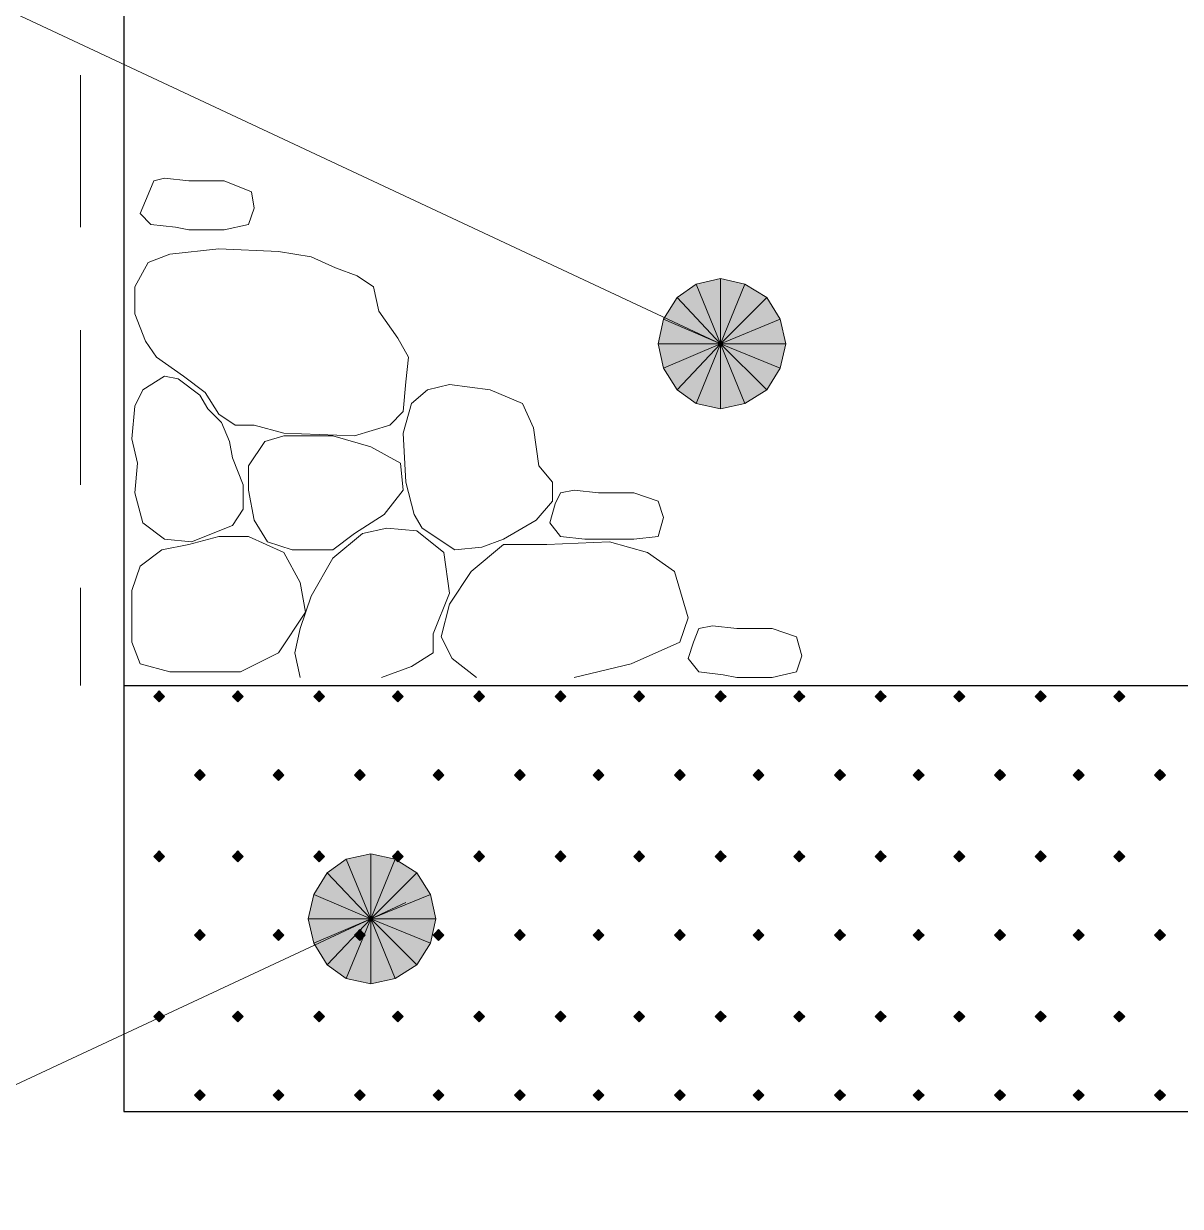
# Model space of a CAD drawing. Header units: millimetres. Extents: x 0 to 420, y 0 to 297.
# Drawn here: x 154.43 to 163.46, y 211.62 to 220.85 of the extents above; entities that cross this region are included whole.
import ezdxf

# ---------------------------------------------------------------- set-up
doc = ezdxf.new("R2010")
doc.units = ezdxf.units.MM

msp = doc.modelspace()

# ---------------------------------------------------------------- hatches: boundary and pattern name
for points in [[(159.6813, 218.821), (159.5332, 218.7152), (159.8718, 218.3553), (159.6813, 218.821)], [(155.4903, 215.646), (155.4692, 215.6248), (155.448, 215.6037), (155.4692, 215.5825), (155.4903, 215.5613), (155.5115, 215.5825), (155.5327, 215.6037), (155.5115, 215.6248), (155.4903, 215.646)], [(156.1042, 215.646), (156.083, 215.6248), (156.0618, 215.6037), (156.083, 215.5825), (156.1042, 215.5613), (156.1253, 215.5825), (156.1465, 215.6037), (156.1253, 215.6248), (156.1042, 215.646)], [(156.7392, 215.646), (156.718, 215.6248), (156.6968, 215.6037), (156.718, 215.5825), (156.7392, 215.5613), (156.7603, 215.5825), (156.7815, 215.6037), (156.7603, 215.6248), (156.7392, 215.646)], [(157.353, 215.646), (157.3318, 215.6248), (157.3107, 215.6037), (157.3318, 215.5825), (157.353, 215.5613), (157.3742, 215.5825), (157.3953, 215.6037), (157.3742, 215.6248), (157.353, 215.646)], [(157.988, 215.646), (157.9668, 215.6248), (157.9457, 215.6037), (157.9668, 215.5825), (157.988, 215.5613), (158.0092, 215.5825), (158.0303, 215.6037), (158.0092, 215.6248), (157.988, 215.646)], [(158.623, 215.646), (158.6018, 215.6248), (158.5807, 215.6037), (158.6018, 215.5825), (158.623, 215.5613), (158.6442, 215.5825), (158.6653, 215.6037), (158.6442, 215.6248), (158.623, 215.646)], [(159.2368, 215.646), (159.2157, 215.6248), (159.1945, 215.6037), (159.2157, 215.5825), (159.2368, 215.5613), (159.258, 215.5825), (159.2792, 215.6037), (159.258, 215.6248), (159.2368, 215.646)], [(159.8718, 215.646), (159.8507, 215.6248), (159.8295, 215.6037), (159.8507, 215.5825), (159.8718, 215.5613), (159.893, 215.5825), (159.9142, 215.6037), (159.893, 215.6248), (159.8718, 215.646)], [(160.4857, 215.646), (160.4645, 215.6248), (160.4433, 215.6037), (160.4645, 215.5825), (160.4857, 215.5613), (160.5068, 215.5825), (160.528, 215.6037), (160.5068, 215.6248), (160.4857, 215.646)], [(161.1207, 215.646), (161.0995, 215.6248), (161.0783, 215.6037), (161.0995, 215.5825), (161.1207, 215.5613), (161.1418, 215.5825), (161.163, 215.6037), (161.1418, 215.6248), (161.1207, 215.646)], [(161.7345, 215.646), (161.7133, 215.6248), (161.6922, 215.6037), (161.7133, 215.5825), (161.7345, 215.5613), (161.7557, 215.5825), (161.7768, 215.6037), (161.7557, 215.6248), (161.7345, 215.646)], [(162.3695, 215.646), (162.3483, 215.6248), (162.3272, 215.6037), (162.3483, 215.5825), (162.3695, 215.5613), (162.3907, 215.5825), (162.4118, 215.6037), (162.3907, 215.6248), (162.3695, 215.646)], [(162.9833, 215.646), (162.9622, 215.6248), (162.941, 215.6037), (162.9622, 215.5825), (162.9833, 215.5613), (163.0045, 215.5825), (163.0257, 215.6037), (163.0045, 215.6248), (162.9833, 215.646)], [(155.8078, 215.0322), (155.7867, 215.011), (155.7655, 214.9898), (155.7867, 214.9687), (155.8078, 214.9475), (155.829, 214.9687), (155.8502, 214.9898), (155.829, 215.011), (155.8078, 215.0322)], [(156.4217, 215.0322), (156.4005, 215.011), (156.3793, 214.9898), (156.4005, 214.9687), (156.4217, 214.9475), (156.4428, 214.9687), (156.464, 214.9898), (156.4428, 215.011), (156.4217, 215.0322)], [(157.0567, 215.0322), (157.0355, 215.011), (157.0143, 214.9898), (157.0355, 214.9687), (157.0567, 214.9475), (157.0778, 214.9687), (157.099, 214.9898), (157.0778, 215.011), (157.0567, 215.0322)], [(157.6705, 215.0322), (157.6493, 215.011), (157.6282, 214.9898), (157.6493, 214.9687), (157.6705, 214.9475), (157.6917, 214.9687), (157.7128, 214.9898), (157.6917, 215.011), (157.6705, 215.0322)], [(158.3055, 215.0322), (158.2843, 215.011), (158.2632, 214.9898), (158.2843, 214.9687), (158.3055, 214.9475), (158.3267, 214.9687), (158.3478, 214.9898), (158.3267, 215.011), (158.3055, 215.0322)], [(158.9193, 215.0322), (158.8982, 215.011), (158.877, 214.9898), (158.8982, 214.9687), (158.9193, 214.9475), (158.9405, 214.9687), (158.9617, 214.9898), (158.9405, 215.011), (158.9193, 215.0322)], [(159.5543, 215.0322), (159.5332, 215.011), (159.512, 214.9898), (159.5332, 214.9687), (159.5543, 214.9475), (159.5755, 214.9687), (159.5967, 214.9898), (159.5755, 215.011), (159.5543, 215.0322)], [(160.1682, 215.0322), (160.147, 215.011), (160.1258, 214.9898), (160.147, 214.9687), (160.1682, 214.9475), (160.1893, 214.9687), (160.2105, 214.9898), (160.1893, 215.011), (160.1682, 215.0322)], [(160.8032, 215.0322), (160.782, 215.011), (160.7608, 214.9898), (160.782, 214.9687), (160.8032, 214.9475), (160.8243, 214.9687), (160.8455, 214.9898), (160.8243, 215.011), (160.8032, 215.0322)], [(161.417, 215.0322), (161.3958, 215.011), (161.3747, 214.9898), (161.3958, 214.9687), (161.417, 214.9475), (161.4382, 214.9687), (161.4593, 214.9898), (161.4382, 215.011), (161.417, 215.0322)], [(162.052, 215.0322), (162.0308, 215.011), (162.0097, 214.9898), (162.0308, 214.9687), (162.052, 214.9475), (162.0732, 214.9687), (162.0943, 214.9898), (162.0732, 215.011), (162.052, 215.0322)], [(162.6658, 215.0322), (162.6447, 215.011), (162.6235, 214.9898), (162.6447, 214.9687), (162.6658, 214.9475), (162.687, 214.9687), (162.7082, 214.9898), (162.687, 215.011), (162.6658, 215.0322)], [(163.3008, 215.0322), (163.2797, 215.011), (163.2585, 214.9898), (163.2797, 214.9687), (163.3008, 214.9475), (163.322, 214.9687), (163.3432, 214.9898), (163.322, 215.011), (163.3008, 215.0322)], [(155.4903, 214.3972), (155.4692, 214.376), (155.448, 214.3548), (155.4692, 214.3337), (155.4903, 214.3125), (155.5115, 214.3337), (155.5327, 214.3548), (155.5115, 214.376), (155.4903, 214.3972)], [(156.1042, 214.3972), (156.083, 214.376), (156.0618, 214.3548), (156.083, 214.3337), (156.1042, 214.3125), (156.1253, 214.3337), (156.1465, 214.3548), (156.1253, 214.376), (156.1042, 214.3972)], [(156.7392, 214.3972), (156.718, 214.376), (156.6968, 214.3548), (156.718, 214.3337), (156.7392, 214.3125), (156.7603, 214.3337), (156.7815, 214.3548), (156.7603, 214.376), (156.7392, 214.3972)], [(157.353, 214.3972), (157.3318, 214.376), (157.3107, 214.3548), (157.3318, 214.3337), (157.353, 214.3125), (157.3742, 214.3337), (157.3953, 214.3548), (157.3742, 214.376), (157.353, 214.3972)], [(157.988, 214.3972), (157.9668, 214.376), (157.9457, 214.3548), (157.9668, 214.3337), (157.988, 214.3125), (158.0092, 214.3337), (158.0303, 214.3548), (158.0092, 214.376), (157.988, 214.3972)], [(158.623, 214.3972), (158.6018, 214.376), (158.5807, 214.3548), (158.6018, 214.3337), (158.623, 214.3125), (158.6442, 214.3337), (158.6653, 214.3548), (158.6442, 214.376), (158.623, 214.3972)], [(159.2368, 214.3972), (159.2157, 214.376), (159.1945, 214.3548), (159.2157, 214.3337), (159.2368, 214.3125), (159.258, 214.3337), (159.2792, 214.3548), (159.258, 214.376), (159.2368, 214.3972)], [(159.8718, 214.3972), (159.8507, 214.376), (159.8295, 214.3548), (159.8507, 214.3337), (159.8718, 214.3125), (159.893, 214.3337), (159.9142, 214.3548), (159.893, 214.376), (159.8718, 214.3972)], [(160.4857, 214.3972), (160.4645, 214.376), (160.4433, 214.3548), (160.4645, 214.3337), (160.4857, 214.3125), (160.5068, 214.3337), (160.528, 214.3548), (160.5068, 214.376), (160.4857, 214.3972)], [(161.1207, 214.3972), (161.0995, 214.376), (161.0783, 214.3548), (161.0995, 214.3337), (161.1207, 214.3125), (161.1418, 214.3337), (161.163, 214.3548), (161.1418, 214.376), (161.1207, 214.3972)], [(161.7345, 214.3972), (161.7133, 214.376), (161.6922, 214.3548), (161.7133, 214.3337), (161.7345, 214.3125), (161.7557, 214.3337), (161.7768, 214.3548), (161.7557, 214.376), (161.7345, 214.3972)], [(162.3695, 214.3972), (162.3483, 214.376), (162.3272, 214.3548), (162.3483, 214.3337), (162.3695, 214.3125), (162.3907, 214.3337), (162.4118, 214.3548), (162.3907, 214.376), (162.3695, 214.3972)], [(162.9833, 214.3972), (162.9622, 214.376), (162.941, 214.3548), (162.9622, 214.3337), (162.9833, 214.3125), (163.0045, 214.3337), (163.0257, 214.3548), (163.0045, 214.376), (162.9833, 214.3972)], [(156.9508, 214.3337), (156.8027, 214.2278), (157.1413, 213.868), (156.9508, 214.3337)], [(155.8078, 213.7833), (155.7867, 213.7622), (155.7655, 213.741), (155.7867, 213.7198), (155.8078, 213.6987), (155.829, 213.7198), (155.8502, 213.741), (155.829, 213.7622), (155.8078, 213.7833)], [(156.4217, 213.7833), (156.4005, 213.7622), (156.3793, 213.741), (156.4005, 213.7198), (156.4217, 213.6987), (156.4428, 213.7198), (156.464, 213.741), (156.4428, 213.7622), (156.4217, 213.7833)], [(157.0567, 213.7833), (157.0355, 213.7622), (157.0143, 213.741), (157.0355, 213.7198), (157.0567, 213.6987), (157.0778, 213.7198), (157.099, 213.741), (157.0778, 213.7622), (157.0567, 213.7833)], [(157.6705, 213.7833), (157.6493, 213.7622), (157.6282, 213.741), (157.6493, 213.7198), (157.6705, 213.6987), (157.6917, 213.7198), (157.7128, 213.741), (157.6917, 213.7622), (157.6705, 213.7833)], [(158.3055, 213.7833), (158.2843, 213.7622), (158.2632, 213.741), (158.2843, 213.7198), (158.3055, 213.6987), (158.3267, 213.7198), (158.3478, 213.741), (158.3267, 213.7622), (158.3055, 213.7833)], [(158.9193, 213.7833), (158.8982, 213.7622), (158.877, 213.741), (158.8982, 213.7198), (158.9193, 213.6987), (158.9405, 213.7198), (158.9617, 213.741), (158.9405, 213.7622), (158.9193, 213.7833)], [(159.5543, 213.7833), (159.5332, 213.7622), (159.512, 213.741), (159.5332, 213.7198), (159.5543, 213.6987), (159.5755, 213.7198), (159.5967, 213.741), (159.5755, 213.7622), (159.5543, 213.7833)], [(160.1682, 213.7833), (160.147, 213.7622), (160.1258, 213.741), (160.147, 213.7198), (160.1682, 213.6987), (160.1893, 213.7198), (160.2105, 213.741), (160.1893, 213.7622), (160.1682, 213.7833)], [(160.8032, 213.7833), (160.782, 213.7622), (160.7608, 213.741), (160.782, 213.7198), (160.8032, 213.6987), (160.8243, 213.7198), (160.8455, 213.741), (160.8243, 213.7622), (160.8032, 213.7833)], [(161.417, 213.7833), (161.3958, 213.7622), (161.3747, 213.741), (161.3958, 213.7198), (161.417, 213.6987), (161.4382, 213.7198), (161.4593, 213.741), (161.4382, 213.7622), (161.417, 213.7833)], [(162.052, 213.7833), (162.0308, 213.7622), (162.0097, 213.741), (162.0308, 213.7198), (162.052, 213.6987), (162.0732, 213.7198), (162.0943, 213.741), (162.0732, 213.7622), (162.052, 213.7833)], [(162.6658, 213.7833), (162.6447, 213.7622), (162.6235, 213.741), (162.6447, 213.7198), (162.6658, 213.6987), (162.687, 213.7198), (162.7082, 213.741), (162.687, 213.7622), (162.6658, 213.7833)], [(163.3008, 213.7833), (163.2797, 213.7622), (163.2585, 213.741), (163.2797, 213.7198), (163.3008, 213.6987), (163.322, 213.7198), (163.3432, 213.741), (163.322, 213.7622), (163.3008, 213.7833)], [(155.4903, 213.1483), (155.4692, 213.1272), (155.448, 213.106), (155.4692, 213.0848), (155.4903, 213.0637), (155.5115, 213.0848), (155.5327, 213.106), (155.5115, 213.1272), (155.4903, 213.1483)], [(156.1042, 213.1483), (156.083, 213.1272), (156.0618, 213.106), (156.083, 213.0848), (156.1042, 213.0637), (156.1253, 213.0848), (156.1465, 213.106), (156.1253, 213.1272), (156.1042, 213.1483)], [(156.7392, 213.1483), (156.718, 213.1272), (156.6968, 213.106), (156.718, 213.0848), (156.7392, 213.0637), (156.7603, 213.0848), (156.7815, 213.106), (156.7603, 213.1272), (156.7392, 213.1483)], [(157.353, 213.1483), (157.3318, 213.1272), (157.3107, 213.106), (157.3318, 213.0848), (157.353, 213.0637), (157.3742, 213.0848), (157.3953, 213.106), (157.3742, 213.1272), (157.353, 213.1483)], [(157.988, 213.1483), (157.9668, 213.1272), (157.9457, 213.106), (157.9668, 213.0848), (157.988, 213.0637), (158.0092, 213.0848), (158.0303, 213.106), (158.0092, 213.1272), (157.988, 213.1483)], [(158.623, 213.1483), (158.6018, 213.1272), (158.5807, 213.106), (158.6018, 213.0848), (158.623, 213.0637), (158.6442, 213.0848), (158.6653, 213.106), (158.6442, 213.1272), (158.623, 213.1483)], [(159.2368, 213.1483), (159.2157, 213.1272), (159.1945, 213.106), (159.2157, 213.0848), (159.2368, 213.0637), (159.258, 213.0848), (159.2792, 213.106), (159.258, 213.1272), (159.2368, 213.1483)], [(159.8718, 213.1483), (159.8507, 213.1272), (159.8295, 213.106), (159.8507, 213.0848), (159.8718, 213.0637), (159.893, 213.0848), (159.9142, 213.106), (159.893, 213.1272), (159.8718, 213.1483)], [(160.4857, 213.1483), (160.4645, 213.1272), (160.4433, 213.106), (160.4645, 213.0848), (160.4857, 213.0637), (160.5068, 213.0848), (160.528, 213.106), (160.5068, 213.1272), (160.4857, 213.1483)], [(161.1207, 213.1483), (161.0995, 213.1272), (161.0783, 213.106), (161.0995, 213.0848), (161.1207, 213.0637), (161.1418, 213.0848), (161.163, 213.106), (161.1418, 213.1272), (161.1207, 213.1483)], [(161.7345, 213.1483), (161.7133, 213.1272), (161.6922, 213.106), (161.7133, 213.0848), (161.7345, 213.0637), (161.7557, 213.0848), (161.7768, 213.106), (161.7557, 213.1272), (161.7345, 213.1483)], [(162.3695, 213.1483), (162.3483, 213.1272), (162.3272, 213.106), (162.3483, 213.0848), (162.3695, 213.0637), (162.3907, 213.0848), (162.4118, 213.106), (162.3907, 213.1272), (162.3695, 213.1483)], [(162.9833, 213.1483), (162.9622, 213.1272), (162.941, 213.106), (162.9622, 213.0848), (162.9833, 213.0637), (163.0045, 213.0848), (163.0257, 213.106), (163.0045, 213.1272), (162.9833, 213.1483)], [(155.8078, 212.5345), (155.7867, 212.5133), (155.7655, 212.4922), (155.7867, 212.471), (155.8078, 212.4498), (155.829, 212.471), (155.8502, 212.4922), (155.829, 212.5133), (155.8078, 212.5345)], [(156.4217, 212.5345), (156.4005, 212.5133), (156.3793, 212.4922), (156.4005, 212.471), (156.4217, 212.4498), (156.4428, 212.471), (156.464, 212.4922), (156.4428, 212.5133), (156.4217, 212.5345)], [(157.0567, 212.5345), (157.0355, 212.5133), (157.0143, 212.4922), (157.0355, 212.471), (157.0567, 212.4498), (157.0778, 212.471), (157.099, 212.4922), (157.0778, 212.5133), (157.0567, 212.5345)], [(157.6705, 212.5345), (157.6493, 212.5133), (157.6282, 212.4922), (157.6493, 212.471), (157.6705, 212.4498), (157.6917, 212.471), (157.7128, 212.4922), (157.6917, 212.5133), (157.6705, 212.5345)], [(158.3055, 212.5345), (158.2843, 212.5133), (158.2632, 212.4922), (158.2843, 212.471), (158.3055, 212.4498), (158.3267, 212.471), (158.3478, 212.4922), (158.3267, 212.5133), (158.3055, 212.5345)], [(158.9193, 212.5345), (158.8982, 212.5133), (158.877, 212.4922), (158.8982, 212.471), (158.9193, 212.4498), (158.9405, 212.471), (158.9617, 212.4922), (158.9405, 212.5133), (158.9193, 212.5345)], [(159.5543, 212.5345), (159.5332, 212.5133), (159.512, 212.4922), (159.5332, 212.471), (159.5543, 212.4498), (159.5755, 212.471), (159.5967, 212.4922), (159.5755, 212.5133), (159.5543, 212.5345)], [(160.1682, 212.5345), (160.147, 212.5133), (160.1258, 212.4922), (160.147, 212.471), (160.1682, 212.4498), (160.1893, 212.471), (160.2105, 212.4922), (160.1893, 212.5133), (160.1682, 212.5345)], [(160.8032, 212.5345), (160.782, 212.5133), (160.7608, 212.4922), (160.782, 212.471), (160.8032, 212.4498), (160.8243, 212.471), (160.8455, 212.4922), (160.8243, 212.5133), (160.8032, 212.5345)], [(161.417, 212.5345), (161.3958, 212.5133), (161.3747, 212.4922), (161.3958, 212.471), (161.417, 212.4498), (161.4382, 212.471), (161.4593, 212.4922), (161.4382, 212.5133), (161.417, 212.5345)], [(162.052, 212.5345), (162.0308, 212.5133), (162.0097, 212.4922), (162.0308, 212.471), (162.052, 212.4498), (162.0732, 212.471), (162.0943, 212.4922), (162.0732, 212.5133), (162.052, 212.5345)], [(162.6658, 212.5345), (162.6447, 212.5133), (162.6235, 212.4922), (162.6447, 212.471), (162.6658, 212.4498), (162.687, 212.471), (162.7082, 212.4922), (162.687, 212.5133), (162.6658, 212.5345)], [(163.3008, 212.5345), (163.2797, 212.5133), (163.2585, 212.4922), (163.2797, 212.471), (163.3008, 212.4498), (163.322, 212.471), (163.3432, 212.4922), (163.322, 212.5133), (163.3008, 212.5345)]]:
    msp.add_hatch(color=7).paths.add_polyline_path(points)
h = msp.add_hatch(color=7)
h.paths.add_polyline_path([(160.2317, 218.7152), (160.0623, 218.821), (159.8718, 218.3553), (160.2317, 218.7152)])
h.paths.add_polyline_path([(160.0623, 218.821), (159.8718, 218.3553), (159.8718, 218.8633), (160.0623, 218.821)])
h.paths.add_polyline_path([(159.8718, 218.3553), (159.8718, 218.8633), (159.6813, 218.821), (159.8718, 218.3553)])
h = msp.add_hatch(color=7)
h.paths.add_polyline_path([(159.5332, 218.7152), (159.4273, 218.5458), (159.8718, 218.3553), (159.5332, 218.7152)])
h.paths.add_polyline_path([(159.4273, 218.5458), (159.8718, 218.3553), (159.385, 218.3553), (159.4273, 218.5458)])
h.paths.add_polyline_path([(159.8718, 218.3553), (159.385, 218.3553), (159.4273, 218.1648), (159.8718, 218.3553)])
h = msp.add_hatch(color=7)
h.paths.add_polyline_path([(160.3375, 218.1648), (160.3798, 218.3553), (159.8718, 218.3553), (160.3375, 218.1648)])
h.paths.add_polyline_path([(160.3798, 218.3553), (159.8718, 218.3553), (160.3375, 218.5458), (160.3798, 218.3553)])
h.paths.add_polyline_path([(159.8718, 218.3553), (160.3375, 218.5458), (160.2317, 218.7152), (159.8718, 218.3553)])
h = msp.add_hatch(color=7)
h.paths.add_polyline_path([(159.4273, 218.1648), (159.5332, 217.9955), (159.8718, 218.3553), (159.4273, 218.1648)])
h.paths.add_polyline_path([(159.5332, 217.9955), (159.8718, 218.3553), (159.6813, 217.8897), (159.5332, 217.9955)])
h.paths.add_polyline_path([(159.8718, 218.3553), (159.6813, 217.8897), (159.8718, 217.8473), (159.8718, 218.3553)])
h = msp.add_hatch(color=7)
h.paths.add_polyline_path([(159.8718, 217.8473), (160.0623, 217.8897), (159.8718, 218.3553), (159.8718, 217.8473)])
h.paths.add_polyline_path([(160.0623, 217.8897), (159.8718, 218.3553), (160.2317, 217.9955), (160.0623, 217.8897)])
h.paths.add_polyline_path([(159.8718, 218.3553), (160.2317, 217.9955), (160.3375, 218.1648), (159.8718, 218.3553)])
h = msp.add_hatch(color=7)
h.paths.add_polyline_path([(157.5012, 214.2278), (157.3318, 214.3337), (157.1413, 213.868), (157.5012, 214.2278)])
h.paths.add_polyline_path([(157.3318, 214.3337), (157.1413, 213.868), (157.1413, 214.376), (157.3318, 214.3337)])
h.paths.add_polyline_path([(157.1413, 213.868), (157.1413, 214.376), (156.9508, 214.3337), (157.1413, 213.868)])
h = msp.add_hatch(color=7)
h.paths.add_polyline_path([(156.8027, 214.2278), (156.6968, 214.0585), (157.1413, 213.868), (156.8027, 214.2278)])
h.paths.add_polyline_path([(156.6968, 214.0585), (157.1413, 213.868), (156.6545, 213.868), (156.6968, 214.0585)])
h.paths.add_polyline_path([(157.1413, 213.868), (156.6545, 213.868), (156.6968, 213.6775), (157.1413, 213.868)])
h = msp.add_hatch(color=7)
h.paths.add_polyline_path([(157.607, 213.6775), (157.6493, 213.868), (157.1413, 213.868), (157.607, 213.6775)])
h.paths.add_polyline_path([(157.6493, 213.868), (157.1413, 213.868), (157.607, 214.0585), (157.6493, 213.868)])
h.paths.add_polyline_path([(157.1413, 213.868), (157.607, 214.0585), (157.5012, 214.2278), (157.1413, 213.868)])
h = msp.add_hatch(color=7)
h.paths.add_polyline_path([(156.6968, 213.6775), (156.8027, 213.5082), (157.1413, 213.868), (156.6968, 213.6775)])
h.paths.add_polyline_path([(156.8027, 213.5082), (157.1413, 213.868), (156.9508, 213.4023), (156.8027, 213.5082)])
h.paths.add_polyline_path([(157.1413, 213.868), (156.9508, 213.4023), (157.1413, 213.36), (157.1413, 213.868)])
h = msp.add_hatch(color=7)
h.paths.add_polyline_path([(157.1413, 213.36), (157.3318, 213.4023), (157.1413, 213.868), (157.1413, 213.36)])
h.paths.add_polyline_path([(157.3318, 213.4023), (157.1413, 213.868), (157.5012, 213.5082), (157.3318, 213.4023)])
h.paths.add_polyline_path([(157.1413, 213.868), (157.5012, 213.5082), (157.607, 213.6775), (157.1413, 213.868)])

# ---------------------------------------------------------------- linework, layer by layer
at = {"lineweight": 30}
for points in [[(155.2152, 235.6908), (155.2152, 212.3652)], [(155.2152, 215.6883), (171.8733, 215.6883)], [(155.2152, 212.3652), (171.8733, 212.3652)]]:
    msp.add_lwpolyline(points, dxfattribs=at)
at = {"lineweight": 13}
for points in [[(149.5213, 223.2025), (159.8718, 218.3553)], [(154.8765, 220.4508), (154.8765, 219.2655)], [(154.8765, 218.4612), (154.8765, 217.2547)], [(156.591, 215.7518), (156.5487, 215.9423), (156.591, 216.1328), (156.6757, 216.3868), (156.845, 216.6832), (157.0778, 216.8737), (157.2683, 216.916), (157.5012, 216.8948), (157.7128, 216.7255), (157.7552, 216.408), (157.6282, 216.0905), (157.6282, 215.9423), (157.4588, 215.8365), (157.226, 215.7518)], [(157.9668, 215.7518), (157.7763, 215.9), (157.6917, 216.0693), (157.7552, 216.3233), (157.9245, 216.5773), (158.1785, 216.789), (158.5172, 216.789), (159.004, 216.8102), (159.3003, 216.7255), (159.512, 216.5773), (159.6178, 216.2175), (159.5543, 216.027), (159.1733, 215.8577), (158.7288, 215.7518)], [(154.8765, 216.4503), (154.8765, 215.6883)], [(140.5043, 206.0998), (157.4165, 213.995)]]:
    msp.add_lwpolyline(points, dxfattribs=at)
for points in [[(155.6173, 219.2655), (155.4268, 219.2867), (155.3422, 219.3713), (155.4057, 219.5195), (155.448, 219.6253), (155.5327, 219.6465), (155.7232, 219.6253), (155.9983, 219.6253), (156.21, 219.5407), (156.2312, 219.4137), (156.1888, 219.2867), (155.9983, 219.2443), (155.7232, 219.2443)], [(155.956, 219.0962), (156.4217, 219.075), (156.6757, 219.0327), (156.8662, 218.948), (157.0355, 218.8845), (157.1625, 218.7998), (157.2048, 218.6093), (157.353, 218.3977), (157.4377, 218.2495), (157.4165, 218.059), (157.3953, 217.8262), (157.2895, 217.7203), (157.0143, 217.6357), (156.464, 217.6568), (156.2312, 217.7203), (156.083, 217.7203), (155.956, 217.805), (155.8502, 217.9743), (155.6808, 218.1013), (155.4692, 218.2495), (155.3845, 218.3765), (155.2998, 218.5882), (155.2998, 218.7998), (155.4057, 218.9903), (155.575, 219.0538)], [(155.2998, 217.8685), (155.3633, 217.9955), (155.5327, 218.1013), (155.6385, 218.0802), (155.8078, 217.9532), (155.8713, 217.8473), (155.9772, 217.7415), (156.0407, 217.5933), (156.0618, 217.4663), (156.1465, 217.2547), (156.1465, 217.0642), (156.0618, 216.9372), (155.7443, 216.8102), (155.5327, 216.8313), (155.3633, 216.9583), (155.2998, 217.1912), (155.321, 217.424), (155.2787, 217.6145)], [(157.5435, 216.916), (157.48, 217.0218), (157.4165, 217.2758), (157.3953, 217.6568), (157.4588, 217.8897), (157.5858, 217.9955), (157.7552, 218.0378), (158.0727, 217.9955), (158.3267, 217.8897), (158.4113, 217.6992), (158.4537, 217.4028), (158.5595, 217.2758), (158.5595, 217.1277), (158.4325, 216.9795), (158.1785, 216.8313), (158.0092, 216.7678), (157.7975, 216.7467)], [(156.5275, 216.7467), (156.337, 216.8102), (156.2312, 216.9795), (156.1888, 217.2123), (156.1888, 217.4028), (156.3158, 217.5933), (156.464, 217.6357), (156.845, 217.6357), (157.1413, 217.551), (157.3742, 217.424), (157.3953, 217.2123), (157.2472, 217.0218), (157.0143, 216.8737), (156.845, 216.7467)], [(158.8135, 216.8313), (158.623, 216.8525), (158.5383, 216.9583), (158.5807, 217.1065), (158.623, 217.1912), (158.7288, 217.2123), (158.9193, 217.1912), (159.1945, 217.1912), (159.385, 217.1277), (159.4273, 217.0007), (159.385, 216.8525), (159.1945, 216.8313), (158.9193, 216.8313)], [(155.2787, 216.2598), (155.2787, 216.4292), (155.3422, 216.6197), (155.5115, 216.7467), (155.7232, 216.789), (155.956, 216.8525), (156.1888, 216.8525), (156.464, 216.7255), (156.591, 216.4927), (156.6333, 216.2598), (156.4217, 215.9423), (156.1253, 215.7942), (155.8078, 215.7942), (155.575, 215.7942), (155.3422, 215.8577), (155.2787, 216.027)], [(159.893, 215.773), (159.7025, 215.7942), (159.6178, 215.9), (159.6602, 216.027), (159.7025, 216.1328), (159.8083, 216.154), (159.9988, 216.1328), (160.274, 216.1328), (160.4645, 216.0693), (160.5068, 215.9212), (160.4645, 215.7942), (160.274, 215.7518), (159.9988, 215.7518)]]:
    msp.add_lwpolyline(points, close=True, dxfattribs=at)
at = {"lineweight": 0}
for points in [[(159.6813, 218.821), (159.5332, 218.7152), (159.8718, 218.3553)], [(159.8718, 218.3553), (159.8718, 218.8633), (159.6813, 218.821)], [(160.0623, 218.821), (159.8718, 218.3553), (159.8718, 218.8633)], [(160.2317, 218.7152), (160.0623, 218.821), (159.8718, 218.3553)], [(159.5332, 218.7152), (159.4273, 218.5458), (159.8718, 218.3553)], [(159.8718, 218.3553), (160.3375, 218.5458), (160.2317, 218.7152)], [(159.4273, 218.5458), (159.8718, 218.3553), (159.385, 218.3553)], [(160.3798, 218.3553), (159.8718, 218.3553), (160.3375, 218.5458)], [(159.8718, 218.3553), (159.385, 218.3553), (159.4273, 218.1648)], [(159.4273, 218.1648), (159.5332, 217.9955), (159.8718, 218.3553)], [(159.5332, 217.9955), (159.8718, 218.3553), (159.6813, 217.8897)], [(159.8718, 218.3553), (159.6813, 217.8897), (159.8718, 217.8473)], [(159.8718, 217.8473), (160.0623, 217.8897), (159.8718, 218.3553)], [(160.0623, 217.8897), (159.8718, 218.3553), (160.2317, 217.9955)], [(159.8718, 218.3553), (160.2317, 217.9955), (160.3375, 218.1648)], [(160.3375, 218.1648), (160.3798, 218.3553), (159.8718, 218.3553)], [(155.4903, 215.646), (155.4692, 215.6248), (155.448, 215.6037), (155.4692, 215.5825), (155.4903, 215.5613), (155.5115, 215.5825), (155.5327, 215.6037), (155.5115, 215.6248)], [(156.1042, 215.646), (156.083, 215.6248), (156.0618, 215.6037), (156.083, 215.5825), (156.1042, 215.5613), (156.1253, 215.5825), (156.1465, 215.6037), (156.1253, 215.6248)], [(156.7392, 215.646), (156.718, 215.6248), (156.6968, 215.6037), (156.718, 215.5825), (156.7392, 215.5613), (156.7603, 215.5825), (156.7815, 215.6037), (156.7603, 215.6248)], [(157.353, 215.646), (157.3318, 215.6248), (157.3107, 215.6037), (157.3318, 215.5825), (157.353, 215.5613), (157.3742, 215.5825), (157.3953, 215.6037), (157.3742, 215.6248)], [(157.988, 215.646), (157.9668, 215.6248), (157.9457, 215.6037), (157.9668, 215.5825), (157.988, 215.5613), (158.0092, 215.5825), (158.0303, 215.6037), (158.0092, 215.6248)], [(158.623, 215.646), (158.6018, 215.6248), (158.5807, 215.6037), (158.6018, 215.5825), (158.623, 215.5613), (158.6442, 215.5825), (158.6653, 215.6037), (158.6442, 215.6248)], [(159.2368, 215.646), (159.2157, 215.6248), (159.1945, 215.6037), (159.2157, 215.5825), (159.2368, 215.5613), (159.258, 215.5825), (159.2792, 215.6037), (159.258, 215.6248)], [(159.8718, 215.646), (159.8507, 215.6248), (159.8295, 215.6037), (159.8507, 215.5825), (159.8718, 215.5613), (159.893, 215.5825), (159.9142, 215.6037), (159.893, 215.6248)], [(160.4857, 215.646), (160.4645, 215.6248), (160.4433, 215.6037), (160.4645, 215.5825), (160.4857, 215.5613), (160.5068, 215.5825), (160.528, 215.6037), (160.5068, 215.6248)], [(161.1207, 215.646), (161.0995, 215.6248), (161.0783, 215.6037), (161.0995, 215.5825), (161.1207, 215.5613), (161.1418, 215.5825), (161.163, 215.6037), (161.1418, 215.6248)], [(161.7345, 215.646), (161.7133, 215.6248), (161.6922, 215.6037), (161.7133, 215.5825), (161.7345, 215.5613), (161.7557, 215.5825), (161.7768, 215.6037), (161.7557, 215.6248)], [(162.3695, 215.646), (162.3483, 215.6248), (162.3272, 215.6037), (162.3483, 215.5825), (162.3695, 215.5613), (162.3907, 215.5825), (162.4118, 215.6037), (162.3907, 215.6248)], [(162.9833, 215.646), (162.9622, 215.6248), (162.941, 215.6037), (162.9622, 215.5825), (162.9833, 215.5613), (163.0045, 215.5825), (163.0257, 215.6037), (163.0045, 215.6248)], [(155.8078, 215.0322), (155.7867, 215.011), (155.7655, 214.9898), (155.7867, 214.9687), (155.8078, 214.9475), (155.829, 214.9687), (155.8502, 214.9898), (155.829, 215.011)], [(156.4217, 215.0322), (156.4005, 215.011), (156.3793, 214.9898), (156.4005, 214.9687), (156.4217, 214.9475), (156.4428, 214.9687), (156.464, 214.9898), (156.4428, 215.011)], [(157.0567, 215.0322), (157.0355, 215.011), (157.0143, 214.9898), (157.0355, 214.9687), (157.0567, 214.9475), (157.0778, 214.9687), (157.099, 214.9898), (157.0778, 215.011)], [(157.6705, 215.0322), (157.6493, 215.011), (157.6282, 214.9898), (157.6493, 214.9687), (157.6705, 214.9475), (157.6917, 214.9687), (157.7128, 214.9898), (157.6917, 215.011)], [(158.3055, 215.0322), (158.2843, 215.011), (158.2632, 214.9898), (158.2843, 214.9687), (158.3055, 214.9475), (158.3267, 214.9687), (158.3478, 214.9898), (158.3267, 215.011)], [(158.9193, 215.0322), (158.8982, 215.011), (158.877, 214.9898), (158.8982, 214.9687), (158.9193, 214.9475), (158.9405, 214.9687), (158.9617, 214.9898), (158.9405, 215.011)], [(159.5543, 215.0322), (159.5332, 215.011), (159.512, 214.9898), (159.5332, 214.9687), (159.5543, 214.9475), (159.5755, 214.9687), (159.5967, 214.9898), (159.5755, 215.011)], [(160.1682, 215.0322), (160.147, 215.011), (160.1258, 214.9898), (160.147, 214.9687), (160.1682, 214.9475), (160.1893, 214.9687), (160.2105, 214.9898), (160.1893, 215.011)], [(160.8032, 215.0322), (160.782, 215.011), (160.7608, 214.9898), (160.782, 214.9687), (160.8032, 214.9475), (160.8243, 214.9687), (160.8455, 214.9898), (160.8243, 215.011)], [(161.417, 215.0322), (161.3958, 215.011), (161.3747, 214.9898), (161.3958, 214.9687), (161.417, 214.9475), (161.4382, 214.9687), (161.4593, 214.9898), (161.4382, 215.011)], [(162.052, 215.0322), (162.0308, 215.011), (162.0097, 214.9898), (162.0308, 214.9687), (162.052, 214.9475), (162.0732, 214.9687), (162.0943, 214.9898), (162.0732, 215.011)], [(162.6658, 215.0322), (162.6447, 215.011), (162.6235, 214.9898), (162.6447, 214.9687), (162.6658, 214.9475), (162.687, 214.9687), (162.7082, 214.9898), (162.687, 215.011)], [(163.3008, 215.0322), (163.2797, 215.011), (163.2585, 214.9898), (163.2797, 214.9687), (163.3008, 214.9475), (163.322, 214.9687), (163.3432, 214.9898), (163.322, 215.011)], [(155.4903, 214.3972), (155.4692, 214.376), (155.448, 214.3548), (155.4692, 214.3337), (155.4903, 214.3125), (155.5115, 214.3337), (155.5327, 214.3548), (155.5115, 214.376)], [(156.1042, 214.3972), (156.083, 214.376), (156.0618, 214.3548), (156.083, 214.3337), (156.1042, 214.3125), (156.1253, 214.3337), (156.1465, 214.3548), (156.1253, 214.376)], [(156.7392, 214.3972), (156.718, 214.376), (156.6968, 214.3548), (156.718, 214.3337), (156.7392, 214.3125), (156.7603, 214.3337), (156.7815, 214.3548), (156.7603, 214.376)], [(157.353, 214.3972), (157.3318, 214.376), (157.3107, 214.3548), (157.3318, 214.3337), (157.353, 214.3125), (157.3742, 214.3337), (157.3953, 214.3548), (157.3742, 214.376)], [(157.988, 214.3972), (157.9668, 214.376), (157.9457, 214.3548), (157.9668, 214.3337), (157.988, 214.3125), (158.0092, 214.3337), (158.0303, 214.3548), (158.0092, 214.376)], [(158.623, 214.3972), (158.6018, 214.376), (158.5807, 214.3548), (158.6018, 214.3337), (158.623, 214.3125), (158.6442, 214.3337), (158.6653, 214.3548), (158.6442, 214.376)], [(159.2368, 214.3972), (159.2157, 214.376), (159.1945, 214.3548), (159.2157, 214.3337), (159.2368, 214.3125), (159.258, 214.3337), (159.2792, 214.3548), (159.258, 214.376)], [(159.8718, 214.3972), (159.8507, 214.376), (159.8295, 214.3548), (159.8507, 214.3337), (159.8718, 214.3125), (159.893, 214.3337), (159.9142, 214.3548), (159.893, 214.376)], [(160.4857, 214.3972), (160.4645, 214.376), (160.4433, 214.3548), (160.4645, 214.3337), (160.4857, 214.3125), (160.5068, 214.3337), (160.528, 214.3548), (160.5068, 214.376)], [(161.1207, 214.3972), (161.0995, 214.376), (161.0783, 214.3548), (161.0995, 214.3337), (161.1207, 214.3125), (161.1418, 214.3337), (161.163, 214.3548), (161.1418, 214.376)], [(161.7345, 214.3972), (161.7133, 214.376), (161.6922, 214.3548), (161.7133, 214.3337), (161.7345, 214.3125), (161.7557, 214.3337), (161.7768, 214.3548), (161.7557, 214.376)], [(162.3695, 214.3972), (162.3483, 214.376), (162.3272, 214.3548), (162.3483, 214.3337), (162.3695, 214.3125), (162.3907, 214.3337), (162.4118, 214.3548), (162.3907, 214.376)], [(162.9833, 214.3972), (162.9622, 214.376), (162.941, 214.3548), (162.9622, 214.3337), (162.9833, 214.3125), (163.0045, 214.3337), (163.0257, 214.3548), (163.0045, 214.376)], [(156.9508, 214.3337), (156.8027, 214.2278), (157.1413, 213.868)], [(157.1413, 213.868), (157.1413, 214.376), (156.9508, 214.3337)], [(157.3318, 214.3337), (157.1413, 213.868), (157.1413, 214.376)], [(157.5012, 214.2278), (157.3318, 214.3337), (157.1413, 213.868)], [(156.8027, 214.2278), (156.6968, 214.0585), (157.1413, 213.868)], [(157.1413, 213.868), (157.607, 214.0585), (157.5012, 214.2278)], [(156.6968, 214.0585), (157.1413, 213.868), (156.6545, 213.868)], [(157.6493, 213.868), (157.1413, 213.868), (157.607, 214.0585)], [(157.1413, 213.868), (156.6545, 213.868), (156.6968, 213.6775)], [(156.6968, 213.6775), (156.8027, 213.5082), (157.1413, 213.868)], [(156.8027, 213.5082), (157.1413, 213.868), (156.9508, 213.4023)], [(157.1413, 213.868), (156.9508, 213.4023), (157.1413, 213.36)], [(157.1413, 213.36), (157.3318, 213.4023), (157.1413, 213.868)], [(157.3318, 213.4023), (157.1413, 213.868), (157.5012, 213.5082)], [(157.1413, 213.868), (157.5012, 213.5082), (157.607, 213.6775)], [(157.607, 213.6775), (157.6493, 213.868), (157.1413, 213.868)], [(155.8078, 213.7833), (155.7867, 213.7622), (155.7655, 213.741), (155.7867, 213.7198), (155.8078, 213.6987), (155.829, 213.7198), (155.8502, 213.741), (155.829, 213.7622)], [(156.4217, 213.7833), (156.4005, 213.7622), (156.3793, 213.741), (156.4005, 213.7198), (156.4217, 213.6987), (156.4428, 213.7198), (156.464, 213.741), (156.4428, 213.7622)], [(157.0567, 213.7833), (157.0355, 213.7622), (157.0143, 213.741), (157.0355, 213.7198), (157.0567, 213.6987), (157.0778, 213.7198), (157.099, 213.741), (157.0778, 213.7622)], [(157.6705, 213.7833), (157.6493, 213.7622), (157.6282, 213.741), (157.6493, 213.7198), (157.6705, 213.6987), (157.6917, 213.7198), (157.7128, 213.741), (157.6917, 213.7622)], [(158.3055, 213.7833), (158.2843, 213.7622), (158.2632, 213.741), (158.2843, 213.7198), (158.3055, 213.6987), (158.3267, 213.7198), (158.3478, 213.741), (158.3267, 213.7622)], [(158.9193, 213.7833), (158.8982, 213.7622), (158.877, 213.741), (158.8982, 213.7198), (158.9193, 213.6987), (158.9405, 213.7198), (158.9617, 213.741), (158.9405, 213.7622)], [(159.5543, 213.7833), (159.5332, 213.7622), (159.512, 213.741), (159.5332, 213.7198), (159.5543, 213.6987), (159.5755, 213.7198), (159.5967, 213.741), (159.5755, 213.7622)], [(160.1682, 213.7833), (160.147, 213.7622), (160.1258, 213.741), (160.147, 213.7198), (160.1682, 213.6987), (160.1893, 213.7198), (160.2105, 213.741), (160.1893, 213.7622)], [(160.8032, 213.7833), (160.782, 213.7622), (160.7608, 213.741), (160.782, 213.7198), (160.8032, 213.6987), (160.8243, 213.7198), (160.8455, 213.741), (160.8243, 213.7622)], [(161.417, 213.7833), (161.3958, 213.7622), (161.3747, 213.741), (161.3958, 213.7198), (161.417, 213.6987), (161.4382, 213.7198), (161.4593, 213.741), (161.4382, 213.7622)], [(162.052, 213.7833), (162.0308, 213.7622), (162.0097, 213.741), (162.0308, 213.7198), (162.052, 213.6987), (162.0732, 213.7198), (162.0943, 213.741), (162.0732, 213.7622)], [(162.6658, 213.7833), (162.6447, 213.7622), (162.6235, 213.741), (162.6447, 213.7198), (162.6658, 213.6987), (162.687, 213.7198), (162.7082, 213.741), (162.687, 213.7622)], [(163.3008, 213.7833), (163.2797, 213.7622), (163.2585, 213.741), (163.2797, 213.7198), (163.3008, 213.6987), (163.322, 213.7198), (163.3432, 213.741), (163.322, 213.7622)], [(155.4903, 213.1483), (155.4692, 213.1272), (155.448, 213.106), (155.4692, 213.0848), (155.4903, 213.0637), (155.5115, 213.0848), (155.5327, 213.106), (155.5115, 213.1272)], [(156.1042, 213.1483), (156.083, 213.1272), (156.0618, 213.106), (156.083, 213.0848), (156.1042, 213.0637), (156.1253, 213.0848), (156.1465, 213.106), (156.1253, 213.1272)], [(156.7392, 213.1483), (156.718, 213.1272), (156.6968, 213.106), (156.718, 213.0848), (156.7392, 213.0637), (156.7603, 213.0848), (156.7815, 213.106), (156.7603, 213.1272)], [(157.353, 213.1483), (157.3318, 213.1272), (157.3107, 213.106), (157.3318, 213.0848), (157.353, 213.0637), (157.3742, 213.0848), (157.3953, 213.106), (157.3742, 213.1272)], [(157.988, 213.1483), (157.9668, 213.1272), (157.9457, 213.106), (157.9668, 213.0848), (157.988, 213.0637), (158.0092, 213.0848), (158.0303, 213.106), (158.0092, 213.1272)], [(158.623, 213.1483), (158.6018, 213.1272), (158.5807, 213.106), (158.6018, 213.0848), (158.623, 213.0637), (158.6442, 213.0848), (158.6653, 213.106), (158.6442, 213.1272)], [(159.2368, 213.1483), (159.2157, 213.1272), (159.1945, 213.106), (159.2157, 213.0848), (159.2368, 213.0637), (159.258, 213.0848), (159.2792, 213.106), (159.258, 213.1272)], [(159.8718, 213.1483), (159.8507, 213.1272), (159.8295, 213.106), (159.8507, 213.0848), (159.8718, 213.0637), (159.893, 213.0848), (159.9142, 213.106), (159.893, 213.1272)], [(160.4857, 213.1483), (160.4645, 213.1272), (160.4433, 213.106), (160.4645, 213.0848), (160.4857, 213.0637), (160.5068, 213.0848), (160.528, 213.106), (160.5068, 213.1272)], [(161.1207, 213.1483), (161.0995, 213.1272), (161.0783, 213.106), (161.0995, 213.0848), (161.1207, 213.0637), (161.1418, 213.0848), (161.163, 213.106), (161.1418, 213.1272)], [(161.7345, 213.1483), (161.7133, 213.1272), (161.6922, 213.106), (161.7133, 213.0848), (161.7345, 213.0637), (161.7557, 213.0848), (161.7768, 213.106), (161.7557, 213.1272)], [(162.3695, 213.1483), (162.3483, 213.1272), (162.3272, 213.106), (162.3483, 213.0848), (162.3695, 213.0637), (162.3907, 213.0848), (162.4118, 213.106), (162.3907, 213.1272)], [(162.9833, 213.1483), (162.9622, 213.1272), (162.941, 213.106), (162.9622, 213.0848), (162.9833, 213.0637), (163.0045, 213.0848), (163.0257, 213.106), (163.0045, 213.1272)], [(155.8078, 212.5345), (155.7867, 212.5133), (155.7655, 212.4922), (155.7867, 212.471), (155.8078, 212.4498), (155.829, 212.471), (155.8502, 212.4922), (155.829, 212.5133)], [(156.4217, 212.5345), (156.4005, 212.5133), (156.3793, 212.4922), (156.4005, 212.471), (156.4217, 212.4498), (156.4428, 212.471), (156.464, 212.4922), (156.4428, 212.5133)], [(157.0567, 212.5345), (157.0355, 212.5133), (157.0143, 212.4922), (157.0355, 212.471), (157.0567, 212.4498), (157.0778, 212.471), (157.099, 212.4922), (157.0778, 212.5133)], [(157.6705, 212.5345), (157.6493, 212.5133), (157.6282, 212.4922), (157.6493, 212.471), (157.6705, 212.4498), (157.6917, 212.471), (157.7128, 212.4922), (157.6917, 212.5133)], [(158.3055, 212.5345), (158.2843, 212.5133), (158.2632, 212.4922), (158.2843, 212.471), (158.3055, 212.4498), (158.3267, 212.471), (158.3478, 212.4922), (158.3267, 212.5133)], [(158.9193, 212.5345), (158.8982, 212.5133), (158.877, 212.4922), (158.8982, 212.471), (158.9193, 212.4498), (158.9405, 212.471), (158.9617, 212.4922), (158.9405, 212.5133)], [(159.5543, 212.5345), (159.5332, 212.5133), (159.512, 212.4922), (159.5332, 212.471), (159.5543, 212.4498), (159.5755, 212.471), (159.5967, 212.4922), (159.5755, 212.5133)], [(160.1682, 212.5345), (160.147, 212.5133), (160.1258, 212.4922), (160.147, 212.471), (160.1682, 212.4498), (160.1893, 212.471), (160.2105, 212.4922), (160.1893, 212.5133)], [(160.8032, 212.5345), (160.782, 212.5133), (160.7608, 212.4922), (160.782, 212.471), (160.8032, 212.4498), (160.8243, 212.471), (160.8455, 212.4922), (160.8243, 212.5133)], [(161.417, 212.5345), (161.3958, 212.5133), (161.3747, 212.4922), (161.3958, 212.471), (161.417, 212.4498), (161.4382, 212.471), (161.4593, 212.4922), (161.4382, 212.5133)], [(162.052, 212.5345), (162.0308, 212.5133), (162.0097, 212.4922), (162.0308, 212.471), (162.052, 212.4498), (162.0732, 212.471), (162.0943, 212.4922), (162.0732, 212.5133)], [(162.6658, 212.5345), (162.6447, 212.5133), (162.6235, 212.4922), (162.6447, 212.471), (162.6658, 212.4498), (162.687, 212.471), (162.7082, 212.4922), (162.687, 212.5133)], [(163.3008, 212.5345), (163.2797, 212.5133), (163.2585, 212.4922), (163.2797, 212.471), (163.3008, 212.4498), (163.322, 212.471), (163.3432, 212.4922), (163.322, 212.5133)]]:
    msp.add_lwpolyline(points, close=True, dxfattribs=at)

doc.saveas('drawing.dxf')
